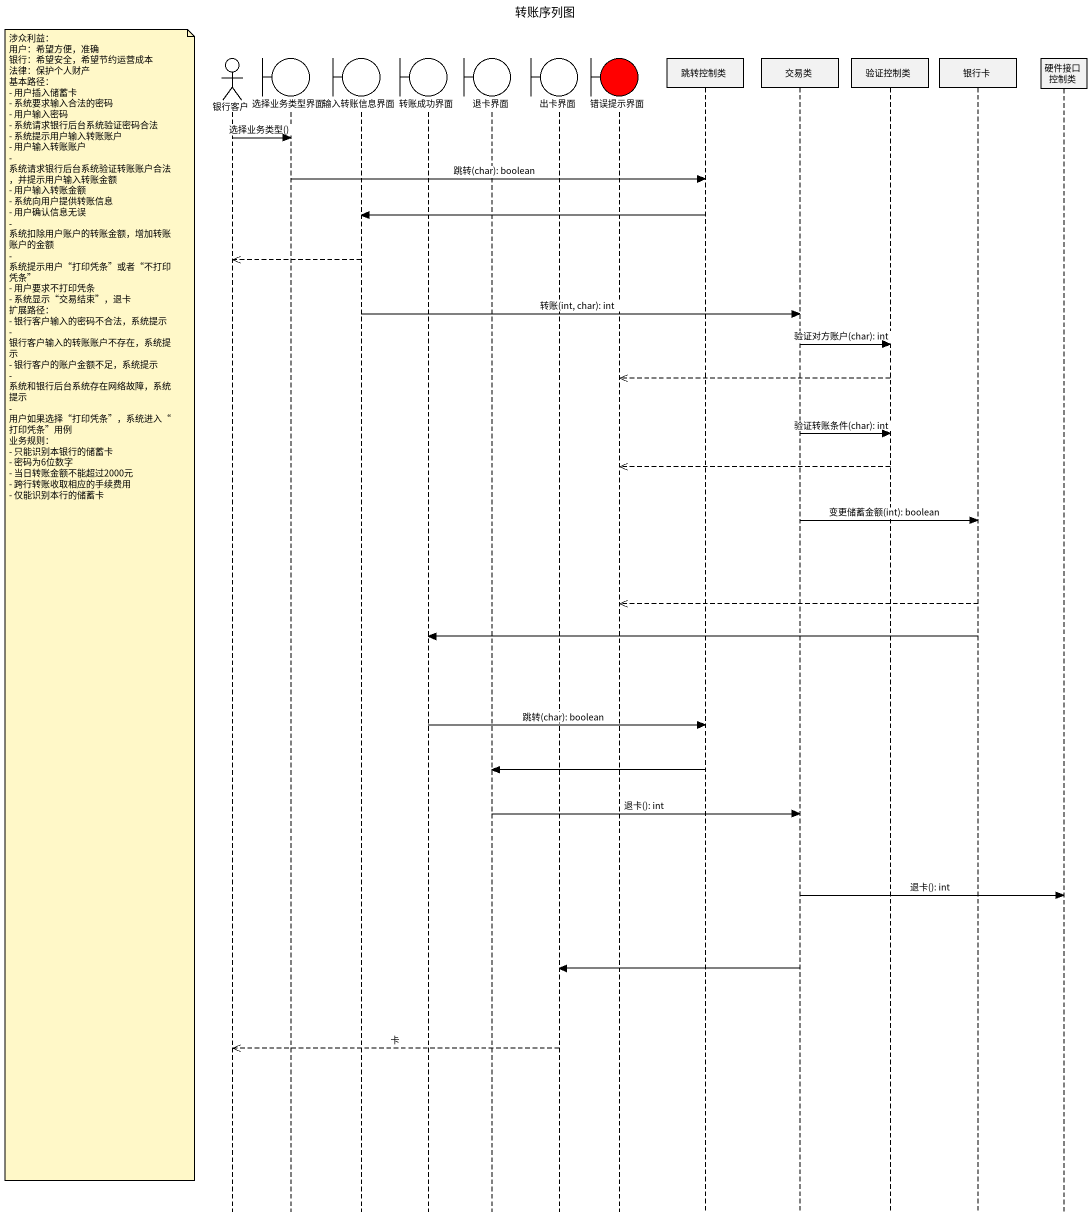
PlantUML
@startuml
title 转账序列图
hide footbox
actor 银行客户
boundary 选择业务类型界面
boundary 输入转账信息界面
boundary 转账成功界面
boundary 退卡界面
boundary 出卡界面
boundary 错误提示界面 #FF0000
participant 跳转控制类
participant 交易类
participant 验证控制类
participant 银行卡
participant 硬件接口控制类

银行客户 -> 选择业务类型界面 : 选择业务类型()
选择业务类型界面 -> 跳转控制类 : 跳转(char): boolean
跳转控制类 -> 输入转账信息界面
输入转账信息界面 -->> 银行客户
输入转账信息界面 -> 交易类 : 转账(int, char): int
交易类 -> 验证控制类 : 验证对方账户(char): int
验证控制类 -->> 错误提示界面
交易类 -> 验证控制类 : 验证转账条件(char): int
验证控制类 -->> 错误提示界面
交易类 -> 银行卡 : 变更储蓄金额(int): boolean
银行卡 -->> 错误提示界面
note left of 银行客户
  涉众利益：
  用户：希望方便，准确
  银行：希望安全，希望节约运营成本
  法律：保护个人财产
  基本路径：
  - 用户插入储蓄卡
  - 系统要求输入合法的密码
  - 用户输入密码
  - 系统请求银行后台系统验证密码合法
  - 系统提示用户输入转账账户
  - 用户输入转账账户
  - 系统请求银行后台系统验证转账账户合法，并提示用户输入转账金额
  - 用户输入转账金额
  - 系统向用户提供转账信息
  - 用户确认信息无误
  - 系统扣除用户账户的转账金额，增加转账账户的金额
  - 系统提示用户“打印凭条”或者“不打印凭条”
  - 用户要求不打印凭条
  - 系统显示“交易结束”，退卡
  扩展路径：
  - 银行客户输入的密码不合法，系统提示
  - 银行客户输入的转账账户不存在，系统提示
  - 银行客户的账户金额不足，系统提示
  - 系统和银行后台系统存在网络故障，系统提示
  - 用户如果选择“打印凭条”，系统进入“打印凭条”用例
  业务规则：
  - 只能识别本银行的储蓄卡
  - 密码为6位数字
  - 当日转账金额不能超过2000元
  - 跨行转账收取相应的手续费用
  - 仅能识别本行的储蓄卡
end note
银行卡 -> 转账成功界面
转账成功界面 -> 跳转控制类 : 跳转(char): boolean
跳转控制类 -> 退卡界面
退卡界面 -> 交易类 : 退卡(): int
交易类 -> 硬件接口控制类 : 退卡(): int
交易类 -> 出卡界面
出卡界面 -->> 银行客户 : 卡
@enduml
